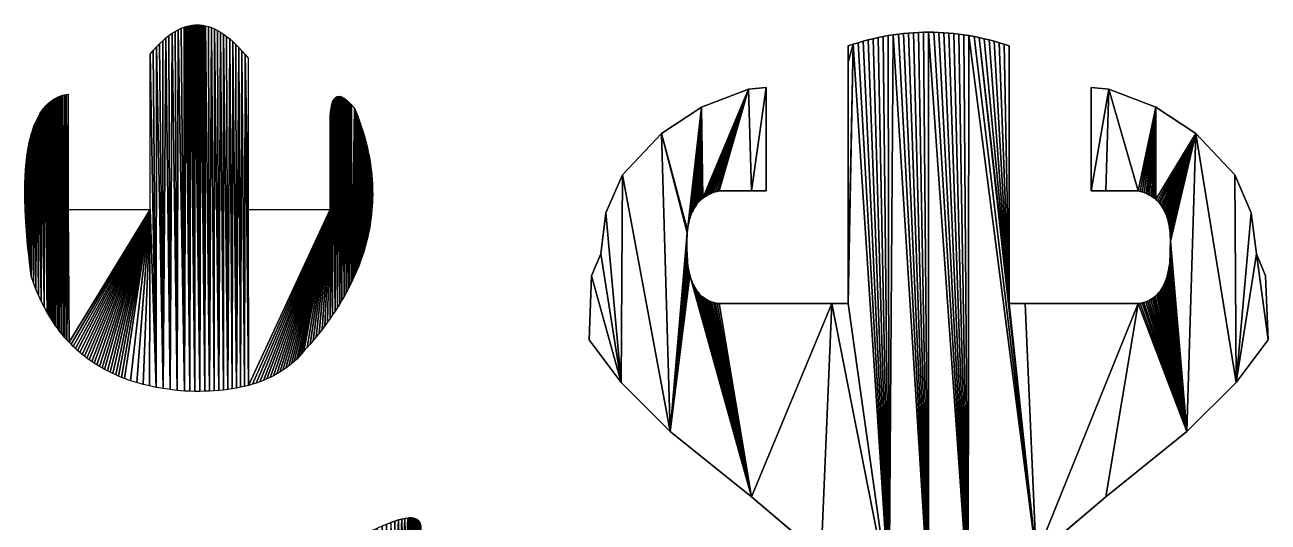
# Model space of a CAD drawing. Extents: x 10 to 917, y 10 to 841.
# Drawn here: x 109.8 to 205.9, y 226.8 to 265.2 of the extents above; entities that cross this region are included whole.
import ezdxf

# ---------------------------------------------------------------- set-up
doc = ezdxf.new("R2010")
doc.units = 0
doc.header["$MEASUREMENT"] = 0
doc.layers.get('0').update_dxf_attribs({"linetype": 'CONTINUOUS'})

msp = doc.modelspace()

# ---------------------------------------------------------------- linework, layer by layer
for p, q in [((120.672, 264.224), (120.913, 264.414)), ((120.913, 264.414), (121.152, 264.584)), ((121.152, 264.584), (121.39, 264.734)), ((121.39, 264.734), (121.628, 264.865)), ((121.628, 264.865), (121.864, 264.976)), ((121.864, 264.976), (122.1, 265.067)), ((122.1, 265.067), (122.217, 265.105)), ((122.217, 265.105), (122.335, 265.138)), ((122.335, 265.138), (122.452, 265.167)), ((122.452, 265.167), (122.569, 265.191)), ((122.569, 265.191), (122.686, 265.21)), ((122.686, 265.21), (122.803, 265.224)), ((122.803, 265.224), (122.92, 265.233)), ((122.92, 265.233), (123.037, 265.238)), ((123.037, 265.238), (123.153, 265.238)), ((123.153, 265.238), (123.27, 265.233)), ((123.27, 265.233), (123.387, 265.223)), ((123.387, 265.223), (123.503, 265.209)), ((123.503, 265.209), (123.62, 265.19)), ((123.62, 265.19), (123.736, 265.166)), ((123.736, 265.166), (123.969, 265.105)), ((123.969, 265.105), (124.202, 265.025)), ((124.202, 265.025), (124.435, 264.926)), ((124.435, 264.926), (124.669, 264.809)), ((124.669, 264.809), (124.903, 264.674)), ((124.903, 264.674), (125.137, 264.521)), ((125.137, 264.521), (125.372, 264.35)), ((176.533, 264.406), (176.143, 264.335)), ((176.923, 264.468), (176.533, 264.406)), ((177.314, 264.522), (176.923, 264.468)), ((177.704, 264.568), (177.314, 264.522)), ((178.094, 264.605), (177.704, 264.568)), ((178.485, 264.634), (178.094, 264.605)), ((178.875, 264.655), (178.485, 264.634)), ((179.265, 264.668), (178.875, 264.655)), ((179.654, 264.672), (179.265, 264.668)), ((180.044, 264.668), (179.654, 264.672)), ((180.433, 264.655), (180.044, 264.668)), ((180.823, 264.634), (180.433, 264.655)), ((181.214, 264.605), (180.823, 264.634)), ((181.604, 264.568), (181.214, 264.605)), ((181.994, 264.522), (181.604, 264.568)), ((182.385, 264.468), (181.994, 264.522)), ((182.775, 264.406), (182.385, 264.468)), ((183.165, 264.335), (182.775, 264.406)), ((119.696, 263.26), (119.943, 263.531)), ((119.943, 263.531), (120.187, 263.782)), ((120.187, 263.782), (120.43, 264.013)), ((120.43, 264.013), (120.672, 264.224)), ((125.372, 264.35), (125.608, 264.161)), ((125.608, 264.161), (125.844, 263.954)), ((125.844, 263.954), (126.082, 263.73)), ((126.082, 263.73), (126.32, 263.488)), ((126.32, 263.488), (126.559, 263.229)), ((173.811, 263.737), (173.425, 263.608)), ((173.425, 263.608), (173.425, 262.363)), ((174.199, 263.858), (173.811, 263.737)), ((174.587, 263.97), (174.199, 263.858)), ((174.975, 264.074), (174.587, 263.97)), ((175.364, 264.169), (174.975, 264.074)), ((175.754, 264.256), (175.364, 264.169)), ((176.143, 264.335), (175.754, 264.256)), ((183.554, 264.256), (183.165, 264.335)), ((183.944, 264.169), (183.554, 264.256)), ((184.333, 264.074), (183.944, 264.169)), ((184.721, 263.97), (184.333, 264.074)), ((185.109, 263.858), (184.721, 263.97)), ((185.497, 263.737), (185.109, 263.858)), ((185.883, 263.608), (185.497, 263.737)), ((185.883, 262.363), (185.883, 263.608)), ((119.449, 262.968), (119.696, 263.26)), ((119.449, 250.95), (119.449, 262.968)), ((126.559, 263.229), (126.8, 262.952)), ((126.8, 262.952), (127.041, 262.658)), ((127.041, 262.658), (127.041, 250.95)), ((173.425, 262.363), (173.425, 244.923)), ((185.883, 244.923), (185.883, 262.363)), ((112.053, 259.512), (112.173, 259.58)), ((112.173, 259.58), (112.297, 259.642)), ((112.297, 259.642), (112.425, 259.698)), ((112.425, 259.698), (112.555, 259.748)), ((112.555, 259.748), (112.688, 259.792)), ((112.688, 259.792), (112.825, 259.829)), ((112.825, 259.829), (112.964, 259.861)), ((112.964, 259.861), (113.107, 259.886)), ((113.107, 259.886), (113.107, 250.95)), ((133.695, 259.522), (133.745, 259.581)), ((133.745, 259.581), (133.798, 259.629)), ((133.798, 259.629), (133.855, 259.666)), ((133.855, 259.666), (133.915, 259.692)), ((133.915, 259.692), (133.979, 259.708)), ((133.979, 259.708), (134.047, 259.712)), ((134.047, 259.712), (134.119, 259.706)), ((134.119, 259.706), (134.194, 259.689)), ((134.194, 259.689), (134.272, 259.661)), ((134.272, 259.661), (134.355, 259.622)), ((134.355, 259.622), (134.441, 259.573)), ((134.441, 259.573), (134.53, 259.512)), ((165.73, 260.267), (162.087, 258.875)), ((167.083, 260.39), (165.73, 260.267)), ((167.083, 252.397), (167.083, 260.39)), ((193.579, 260.267), (192.225, 260.39)), ((192.225, 260.39), (192.225, 252.397)), ((197.221, 258.875), (193.579, 260.267)), ((111.015, 258.488), (111.105, 258.618)), ((111.105, 258.618), (111.198, 258.742)), ((111.198, 258.742), (111.294, 258.86)), ((111.294, 258.86), (111.393, 258.971)), ((111.393, 258.971), (111.495, 259.077)), ((111.495, 259.077), (111.6, 259.176)), ((111.6, 259.176), (111.709, 259.269)), ((111.709, 259.269), (111.82, 259.356)), ((111.82, 259.356), (111.935, 259.437)), ((111.935, 259.437), (112.053, 259.512)), ((133.413, 258.507), (133.43, 258.663)), ((133.43, 258.663), (133.45, 258.808)), ((133.45, 258.808), (133.474, 258.943)), ((133.474, 258.943), (133.502, 259.067)), ((133.502, 259.067), (133.533, 259.179)), ((133.533, 259.179), (133.568, 259.281)), ((133.568, 259.281), (133.607, 259.373)), ((133.607, 259.373), (133.649, 259.453)), ((133.649, 259.453), (133.695, 259.522)), ((134.53, 259.512), (134.624, 259.441)), ((134.624, 259.441), (134.721, 259.359)), ((134.721, 259.359), (134.821, 259.266)), ((134.821, 259.266), (134.926, 259.162)), ((134.926, 259.162), (135.034, 259.048)), ((135.034, 259.048), (135.26, 258.786)), ((135.26, 258.786), (135.387, 258.478)), ((162.087, 258.875), (158.997, 256.83)), ((200.311, 256.83), (197.221, 258.875)), ((110.542, 257.576), (110.613, 257.743)), ((110.613, 257.743), (110.687, 257.905)), ((110.687, 257.905), (110.765, 258.06)), ((110.765, 258.06), (110.845, 258.208)), ((110.845, 258.208), (110.928, 258.351)), ((110.928, 258.351), (111.015, 258.488)), ((133.382, 257.774), (133.39, 258.162)), ((133.382, 250.95), (133.382, 257.774)), ((133.39, 258.162), (133.413, 258.507)), ((135.387, 258.478), (135.507, 258.17)), ((135.507, 258.17), (135.622, 257.862)), ((135.622, 257.862), (135.73, 257.555)), ((110.234, 256.646), (110.29, 256.845)), ((110.29, 256.845), (110.348, 257.037)), ((110.348, 257.037), (110.41, 257.223)), ((110.41, 257.223), (110.475, 257.402)), ((110.475, 257.402), (110.542, 257.576)), ((135.73, 257.555), (135.833, 257.249)), ((135.833, 257.249), (135.929, 256.943)), ((135.929, 256.943), (136.02, 256.637)), ((158.997, 256.83), (155.983, 253.643)), ((203.325, 253.643), (200.311, 256.83)), ((110.004, 255.562), (110.087, 256.014)), ((110.087, 256.014), (110.182, 256.442)), ((110.182, 256.442), (110.234, 256.646)), ((136.02, 256.637), (136.105, 256.332)), ((136.105, 256.332), (136.183, 256.027)), ((136.183, 256.027), (136.256, 255.723)), ((136.256, 255.723), (136.323, 255.419)), ((109.876, 254.583), (109.934, 255.085)), ((109.934, 255.085), (110.004, 255.562)), ((136.323, 255.419), (136.384, 255.116)), ((136.384, 255.116), (136.439, 254.813)), ((136.439, 254.813), (136.488, 254.511)), ((109.798, 253.505), (109.831, 254.056)), ((109.831, 254.056), (109.876, 254.583)), ((136.488, 254.511), (136.531, 254.209)), ((136.531, 254.209), (136.568, 253.908)), ((136.568, 253.908), (136.599, 253.607)), ((109.77, 252.328), (109.778, 252.929)), ((109.778, 252.929), (109.798, 253.505)), ((136.599, 253.607), (136.624, 253.306)), ((136.624, 253.306), (136.643, 253.006)), ((136.643, 253.006), (136.656, 252.707)), ((155.983, 253.643), (154.704, 250.699)), ((204.605, 250.699), (203.325, 253.643)), ((109.775, 251.702), (109.77, 252.328)), ((136.656, 252.707), (136.664, 252.408)), ((136.665, 252.109), (136.66, 251.811)), ((136.664, 252.408), (136.665, 252.109)), ((162.189, 251.829), (162.308, 251.917)), ((162.308, 251.917), (162.433, 252)), ((162.433, 252), (162.563, 252.076)), ((162.563, 252.076), (162.698, 252.145)), ((162.698, 252.145), (162.839, 252.208)), ((162.839, 252.208), (162.986, 252.265)), ((162.986, 252.265), (163.138, 252.315)), ((163.138, 252.315), (163.295, 252.36)), ((163.295, 252.36), (163.458, 252.397)), ((163.458, 252.397), (165.949, 252.397)), ((165.949, 252.397), (167.083, 252.397)), ((192.225, 252.397), (193.359, 252.397)), ((193.359, 252.397), (195.85, 252.397)), ((195.85, 252.397), (196.013, 252.36)), ((196.013, 252.36), (196.17, 252.315)), ((196.17, 252.315), (196.322, 252.265)), ((196.322, 252.265), (196.469, 252.208)), ((196.469, 252.208), (196.61, 252.145)), ((196.61, 252.145), (196.745, 252.076)), ((196.745, 252.076), (196.875, 252)), ((196.875, 252), (197, 251.917)), ((197, 251.917), (197.119, 251.829)), ((109.792, 251.052), (109.775, 251.702)), ((109.822, 250.377), (109.792, 251.052)), ((113.107, 250.95), (119.449, 250.95)), ((127.041, 250.95), (133.382, 250.95)), ((136.611, 250.92), (136.582, 250.624)), ((136.633, 251.217), (136.611, 250.92)), ((136.65, 251.514), (136.633, 251.217)), ((136.66, 251.811), (136.65, 251.514)), ((161.435, 250.891), (161.51, 251.031)), ((161.51, 251.031), (161.59, 251.164)), ((161.59, 251.164), (161.676, 251.291)), ((161.676, 251.291), (161.768, 251.411)), ((161.768, 251.411), (161.865, 251.525)), ((161.865, 251.525), (161.968, 251.633)), ((161.968, 251.633), (162.076, 251.734)), ((162.076, 251.734), (162.189, 251.829)), ((197.119, 251.829), (197.232, 251.734)), ((197.232, 251.734), (197.34, 251.633)), ((197.34, 251.633), (197.443, 251.525)), ((197.443, 251.525), (197.54, 251.411)), ((197.54, 251.411), (197.632, 251.291)), ((197.632, 251.291), (197.718, 251.164)), ((197.718, 251.164), (197.798, 251.031)), ((197.798, 251.031), (197.873, 250.891)), ((109.864, 249.677), (109.822, 250.377)), ((136.508, 250.033), (136.461, 249.738)), ((136.548, 250.328), (136.508, 250.033)), ((136.582, 250.624), (136.548, 250.328)), ((154.704, 250.699), (154.297, 247.525)), ((161.099, 249.921), (161.141, 250.099)), ((161.141, 250.099), (161.189, 250.27)), ((161.189, 250.27), (161.242, 250.435)), ((161.242, 250.435), (161.301, 250.593)), ((161.301, 250.593), (161.365, 250.745)), ((161.365, 250.745), (161.435, 250.891)), ((197.873, 250.891), (197.943, 250.745)), ((197.943, 250.745), (198.007, 250.593)), ((198.007, 250.593), (198.066, 250.435)), ((198.066, 250.435), (198.119, 250.27)), ((198.119, 250.27), (198.167, 250.099)), ((198.167, 250.099), (198.209, 249.921)), ((205.011, 247.525), (204.605, 250.699)), ((109.919, 248.952), (109.864, 249.677)), ((136.351, 249.15), (136.287, 248.857)), ((136.409, 249.444), (136.351, 249.15)), ((136.461, 249.738), (136.409, 249.444)), ((160.97, 248.938), (160.985, 249.147)), ((160.985, 249.147), (161.005, 249.35)), ((161.005, 249.35), (161.031, 249.547)), ((161.031, 249.547), (161.062, 249.737)), ((161.062, 249.737), (161.099, 249.921)), ((198.209, 249.921), (198.246, 249.737)), ((198.246, 249.737), (198.277, 249.547)), ((198.277, 249.547), (198.303, 249.35)), ((198.303, 249.35), (198.323, 249.147)), ((198.323, 249.147), (198.338, 248.938)), ((109.986, 248.203), (109.919, 248.952)), ((110.066, 247.429), (109.986, 248.203)), ((136.141, 248.272), (136.058, 247.98)), ((136.217, 248.564), (136.141, 248.272)), ((136.287, 248.857), (136.217, 248.564)), ((160.957, 248.5), (160.961, 248.722)), ((160.959, 248.272), (160.957, 248.5)), ((160.966, 248.037), (160.959, 248.272)), ((160.961, 248.722), (160.97, 248.938)), ((160.966, 247.788), (160.966, 248.037)), ((198.338, 248.938), (198.347, 248.722)), ((198.349, 248.272), (198.342, 248.037)), ((198.342, 248.037), (198.342, 247.788)), ((198.347, 248.722), (198.351, 248.5)), ((198.351, 248.5), (198.349, 248.272)), ((110.158, 246.63), (110.066, 247.429)), ((135.777, 247.107), (135.671, 246.817)), ((135.877, 247.397), (135.777, 247.107)), ((135.97, 247.688), (135.877, 247.397)), ((136.058, 247.98), (135.97, 247.688)), ((154.297, 247.525), (153.596, 245.839)), ((160.971, 247.547), (160.966, 247.788)), ((160.981, 247.313), (160.971, 247.547)), ((160.996, 247.086), (160.981, 247.313)), ((161.016, 246.867), (160.996, 247.086)), ((198.312, 247.086), (198.292, 246.867)), ((198.327, 247.313), (198.312, 247.086)), ((198.337, 247.547), (198.327, 247.313)), ((198.342, 247.788), (198.337, 247.547)), ((205.713, 245.839), (205.011, 247.525)), ((110.262, 245.806), (110.158, 246.63)), ((135.441, 246.238), (135.318, 245.95)), ((135.559, 246.527), (135.441, 246.238)), ((135.671, 246.817), (135.559, 246.527)), ((161.041, 246.655), (161.016, 246.867)), ((161.071, 246.449), (161.041, 246.655)), ((161.107, 246.252), (161.071, 246.449)), ((161.147, 246.061), (161.107, 246.252)), ((198.201, 246.252), (198.161, 246.061)), ((198.237, 246.449), (198.201, 246.252)), ((198.267, 246.655), (198.237, 246.449)), ((198.292, 246.867), (198.267, 246.655)), ((110.436, 245.299), (110.262, 245.806)), ((110.623, 244.807), (110.436, 245.299)), ((135.052, 245.374), (134.911, 245.087)), ((135.188, 245.662), (135.052, 245.374)), ((135.318, 245.95), (135.188, 245.662)), ((153.596, 245.839), (153.403, 240.892)), ((161.192, 245.878), (161.147, 246.061)), ((161.242, 245.702), (161.192, 245.878)), ((161.298, 245.533), (161.242, 245.702)), ((161.358, 245.371), (161.298, 245.533)), ((161.423, 245.217), (161.358, 245.371)), ((161.494, 245.07), (161.423, 245.217)), ((197.885, 245.217), (197.814, 245.07)), ((197.95, 245.371), (197.885, 245.217)), ((198.01, 245.533), (197.95, 245.371)), ((198.066, 245.702), (198.01, 245.533)), ((198.116, 245.878), (198.066, 245.702)), ((198.161, 246.061), (198.116, 245.878)), ((205.906, 240.892), (205.713, 245.839)), ((110.822, 244.33), (110.623, 244.807)), ((111.034, 243.868), (110.822, 244.33)), ((134.45, 244.228), (134.285, 243.943)), ((134.61, 244.514), (134.45, 244.228)), ((134.763, 244.8), (134.61, 244.514)), ((134.911, 245.087), (134.763, 244.8)), ((161.569, 244.93), (161.494, 245.07)), ((161.649, 244.797), (161.569, 244.93)), ((161.735, 244.672), (161.649, 244.797)), ((161.825, 244.554), (161.735, 244.672)), ((161.921, 244.443), (161.825, 244.554)), ((162.021, 244.339), (161.921, 244.443)), ((162.127, 244.243), (162.021, 244.339)), ((162.237, 244.154), (162.127, 244.243)), ((173.425, 244.923), (173.425, 243.677)), ((185.883, 243.677), (185.883, 244.923)), ((197.181, 244.243), (197.071, 244.154)), ((197.287, 244.339), (197.181, 244.243)), ((197.387, 244.443), (197.287, 244.339)), ((197.483, 244.554), (197.387, 244.443)), ((197.573, 244.672), (197.483, 244.554)), ((197.659, 244.797), (197.573, 244.672)), ((197.739, 244.93), (197.659, 244.797)), ((197.814, 245.07), (197.739, 244.93)), ((111.258, 243.42), (111.034, 243.868)), ((111.496, 242.987), (111.258, 243.42)), ((133.936, 243.374), (133.753, 243.09)), ((134.113, 243.658), (133.936, 243.374)), ((134.285, 243.943), (134.113, 243.658)), ((162.353, 244.072), (162.237, 244.154)), ((162.473, 243.997), (162.353, 244.072)), ((162.599, 243.93), (162.473, 243.997)), ((162.73, 243.87), (162.599, 243.93)), ((162.865, 243.817), (162.73, 243.87)), ((163.006, 243.771), (162.865, 243.817)), ((163.151, 243.733), (163.006, 243.771)), ((163.302, 243.701), (163.151, 243.733)), ((163.458, 243.677), (163.302, 243.701)), ((172.179, 243.677), (163.458, 243.677)), ((173.425, 243.677), (172.179, 243.677)), ((187.129, 243.677), (185.883, 243.677)), ((195.85, 243.677), (187.129, 243.677)), ((196.006, 243.701), (195.85, 243.677)), ((196.157, 243.733), (196.006, 243.701)), ((196.302, 243.771), (196.157, 243.733)), ((196.443, 243.817), (196.302, 243.771)), ((196.578, 243.87), (196.443, 243.817)), ((196.709, 243.93), (196.578, 243.87)), ((196.835, 243.997), (196.709, 243.93)), ((196.955, 244.072), (196.835, 243.997)), ((197.071, 244.154), (196.955, 244.072)), ((111.619, 242.776), (111.496, 242.987)), ((111.746, 242.569), (111.619, 242.776)), ((111.875, 242.365), (111.746, 242.569)), ((112.008, 242.165), (111.875, 242.365)), ((133.368, 242.524), (133.167, 242.241)), ((133.564, 242.806), (133.368, 242.524)), ((133.753, 243.09), (133.564, 242.806)), ((112.144, 241.969), (112.008, 242.165)), ((112.284, 241.777), (112.144, 241.969)), ((112.426, 241.588), (112.284, 241.777)), ((112.572, 241.403), (112.426, 241.588)), ((112.721, 241.222), (112.572, 241.403)), ((132.528, 241.397), (132.303, 241.116)), ((132.747, 241.678), (132.528, 241.397)), ((132.96, 241.959), (132.747, 241.678)), ((133.167, 242.241), (132.96, 241.959)), ((112.873, 241.044), (112.721, 241.222)), ((113.028, 240.87), (112.873, 241.044)), ((113.186, 240.7), (113.028, 240.87)), ((113.347, 240.533), (113.186, 240.7)), ((113.512, 240.37), (113.347, 240.533)), ((113.68, 240.211), (113.512, 240.37)), ((131.835, 240.556), (131.593, 240.277)), ((132.072, 240.836), (131.835, 240.556)), ((132.303, 241.116), (132.072, 240.836)), ((153.403, 240.892), (155.88, 237.58)), ((203.428, 237.58), (205.906, 240.892)), ((113.851, 240.056), (113.68, 240.211)), ((114.025, 239.904), (113.851, 240.056)), ((114.202, 239.756), (114.025, 239.904)), ((114.383, 239.611), (114.202, 239.756)), ((114.567, 239.47), (114.383, 239.611)), ((114.754, 239.333), (114.567, 239.47)), ((130.793, 239.396), (130.595, 239.21)), ((130.984, 239.59), (130.793, 239.396)), ((131.167, 239.791), (130.984, 239.59)), ((131.344, 239.999), (131.167, 239.791)), ((131.593, 240.277), (131.344, 239.999)), ((114.944, 239.2), (114.754, 239.333)), ((115.137, 239.07), (114.944, 239.2)), ((115.333, 238.945), (115.137, 239.07)), ((115.533, 238.822), (115.333, 238.945)), ((115.735, 238.704), (115.533, 238.822)), ((115.941, 238.589), (115.735, 238.704)), ((116.15, 238.478), (115.941, 238.589)), ((116.363, 238.37), (116.15, 238.478)), ((129.73, 238.536), (129.496, 238.385)), ((129.957, 238.693), (129.73, 238.536)), ((130.177, 238.858), (129.957, 238.693)), ((130.389, 239.03), (130.177, 238.858)), ((130.595, 239.21), (130.389, 239.03)), ((116.578, 238.267), (116.363, 238.37)), ((116.797, 238.166), (116.578, 238.267)), ((117.019, 238.07), (116.797, 238.166)), ((117.243, 237.977), (117.019, 238.07)), ((117.472, 237.888), (117.243, 237.977)), ((117.937, 237.722), (117.472, 237.888)), ((118.416, 237.569), (117.937, 237.722)), ((118.907, 237.432), (118.416, 237.569)), ((127.655, 237.535), (127.363, 237.442)), ((127.939, 237.635), (127.655, 237.535)), ((128.217, 237.742), (127.939, 237.635)), ((128.487, 237.856), (128.217, 237.742)), ((128.75, 237.978), (128.487, 237.856)), ((129.006, 238.106), (128.75, 237.978)), ((129.254, 238.242), (129.006, 238.106)), ((129.496, 238.385), (129.254, 238.242)), ((155.88, 237.58), (159.676, 233.786)), ((199.632, 233.786), (203.428, 237.58)), ((119.411, 237.31), (118.907, 237.432)), ((119.927, 237.202), (119.411, 237.31)), ((120.457, 237.109), (119.927, 237.202)), ((120.998, 237.031), (120.457, 237.109)), ((121.553, 236.967), (120.998, 237.031)), ((122.12, 236.919), (121.553, 236.967)), ((122.52, 236.903), (122.12, 236.919)), ((122.913, 236.894), (122.52, 236.903)), ((123.299, 236.893), (122.913, 236.894)), ((123.677, 236.899), (123.299, 236.893)), ((124.048, 236.913), (123.677, 236.899)), ((124.412, 236.933), (124.048, 236.913)), ((124.769, 236.961), (124.412, 236.933)), ((125.118, 236.996), (124.769, 236.961)), ((125.46, 237.038), (125.118, 236.996)), ((125.796, 237.087), (125.46, 237.038)), ((126.123, 237.144), (125.796, 237.087)), ((126.444, 237.208), (126.123, 237.144)), ((126.758, 237.279), (126.444, 237.208)), ((127.064, 237.357), (126.758, 237.279)), ((127.363, 237.442), (127.064, 237.357)), ((159.676, 233.786), (165.949, 228.729)), ((193.359, 228.729), (199.632, 233.786)), ((165.949, 228.729), (171.347, 224.173)), ((187.962, 224.173), (193.359, 228.729)), ((138.655, 226.952), (138.371, 226.864)), ((138.918, 227.02), (138.655, 226.952)), ((139.16, 227.068), (138.918, 227.02)), ((139.38, 227.097), (139.16, 227.068)), ((139.481, 227.104), (139.38, 227.097)), ((139.578, 227.106), (139.481, 227.104)), ((139.669, 227.103), (139.578, 227.106)), ((139.754, 227.095), (139.669, 227.103)), ((139.835, 227.083), (139.754, 227.095)), ((139.909, 227.065), (139.835, 227.083)), ((139.979, 227.043), (139.909, 227.065)), ((140.043, 227.016), (139.979, 227.043)), ((140.101, 226.983), (140.043, 227.016)), ((140.154, 226.946), (140.101, 226.983)), ((140.202, 226.904), (140.154, 226.946)), ((140.244, 226.857), (140.202, 226.904)), ((138.371, 226.864), (138.065, 226.757)), ((140.281, 226.806), (140.244, 226.857)), ((140.313, 226.749), (140.281, 226.806))]:
    msp.add_line(p, q)

# ---------------------------------------------------------------- meshes
mesh = msp.add_polyface()
corners = [(113.186, 240.7), (119.449, 250.95), (113.347, 240.533), (113.512, 240.37), (113.68, 240.211), (113.851, 240.056), (114.025, 239.904), (114.202, 239.756), (114.383, 239.611), (114.567, 239.47), (114.754, 239.333), (114.944, 239.2), (115.137, 239.07), (115.333, 238.945), (115.533, 238.822), (115.735, 238.704), (115.941, 238.589), (116.15, 238.478), (116.363, 238.37), (116.578, 238.267), (116.797, 238.166), (117.019, 238.07), (117.243, 237.977), (117.472, 237.888), (117.937, 237.722), (118.416, 237.569), (118.907, 237.432), (119.411, 237.31), (119.927, 237.202), (119.943, 263.531), (120.457, 237.109), (120.672, 264.224), (120.998, 237.031), (121.152, 264.584), (121.553, 236.967), (121.628, 264.865), (122.12, 236.919), (122.217, 265.105), (122.52, 236.903), (124.048, 236.913), (124.202, 265.025), (124.412, 236.933)]
mesh.append_faces([[corners[k] for k in face] for face in [(0, 1, 2), (2, 1, 3), (3, 1, 4), (4, 1, 5), (5, 1, 6), (6, 1, 7), (7, 1, 8), (8, 1, 9), (9, 1, 10), (10, 1, 11), (11, 1, 12), (12, 1, 13), (13, 1, 14), (14, 1, 15), (15, 1, 16), (16, 1, 17), (17, 1, 18), (18, 1, 19), (19, 1, 20), (20, 1, 21), (21, 1, 22), (22, 1, 23), (23, 1, 24), (24, 1, 25), (25, 1, 26), (26, 1, 27), (27, 1, 28), (28, 29, 30), (30, 31, 32), (32, 33, 34), (34, 35, 36), (36, 37, 38), (39, 40, 41)]], dxfattribs={"vtx0": -1, "vtx1": -1})
mesh = msp.add_polyface()
corners = [(119.927, 237.202), (119.449, 250.95), (119.449, 262.968), (119.696, 263.26), (119.943, 263.531), (120.457, 237.109), (120.187, 263.782), (120.43, 264.013), (120.672, 264.224), (120.998, 237.031), (120.913, 264.414), (121.152, 264.584), (121.553, 236.967), (121.39, 264.734), (121.628, 264.865), (122.12, 236.919), (121.864, 264.976), (122.1, 265.067), (122.217, 265.105), (122.52, 236.903), (122.335, 265.138), (122.452, 265.167), (122.569, 265.191), (122.913, 236.894), (122.686, 265.21), (122.803, 265.224), (122.92, 265.233), (123.299, 236.893), (123.037, 265.238), (123.153, 265.238), (123.27, 265.233), (123.387, 265.223), (123.677, 236.899), (123.503, 265.209), (123.62, 265.19), (123.736, 265.166), (124.048, 236.913), (123.969, 265.105), (124.202, 265.025), (124.412, 236.933), (124.435, 264.926)]
mesh.append_faces([[corners[k] for k in face] for face in [(19, 22, 23), (23, 26, 27), (27, 31, 32), (32, 35, 36)]], dxfattribs={"vtx0": -1, "vtx1": -1})
mesh.append_faces([[corners[k] for k in face] for face in [(0, 1, 2), (0, 2, 3), (0, 3, 4), (5, 4, 6), (5, 6, 7), (5, 7, 8), (9, 8, 10), (9, 10, 11), (12, 11, 13), (12, 13, 14), (15, 14, 16), (15, 16, 17), (15, 17, 18), (19, 18, 20), (19, 20, 21), (19, 21, 22), (23, 22, 24), (23, 24, 25), (23, 25, 26), (27, 26, 28), (27, 28, 29), (27, 29, 30), (27, 30, 31), (32, 31, 33), (32, 33, 34), (32, 34, 35), (36, 35, 37), (36, 37, 38), (39, 38, 40)]], dxfattribs={"vtx0": -1, "vtx2": -1})
mesh = msp.add_polyface()
corners = [(124.412, 236.933), (124.435, 264.926), (124.769, 236.961), (124.903, 264.674), (125.118, 236.996), (125.137, 264.521), (125.46, 237.038), (125.608, 264.161), (125.796, 237.087), (125.844, 263.954), (126.123, 237.144), (126.32, 263.488), (126.444, 237.208), (126.559, 263.229), (126.758, 237.279), (126.8, 262.952), (127.064, 237.357), (127.041, 250.95), (133.382, 250.95), (127.363, 237.442), (127.655, 237.535), (127.939, 237.635), (128.217, 237.742), (128.487, 237.856), (128.75, 237.978), (129.006, 238.106), (129.254, 238.242), (129.496, 238.385), (129.73, 238.536), (129.957, 238.693), (130.177, 238.858), (130.389, 239.03), (130.595, 239.21), (130.793, 239.396), (130.984, 239.59), (131.167, 239.791), (131.344, 239.999), (131.593, 240.277), (131.835, 240.556), (132.072, 240.836), (132.303, 241.116), (132.528, 241.397)]
mesh.append_faces([[corners[k] for k in face] for face in [(0, 1, 2), (2, 3, 4), (4, 5, 6), (6, 7, 8), (8, 9, 10), (10, 11, 12), (12, 13, 14), (14, 15, 16), (16, 18, 19), (19, 18, 20), (20, 18, 21), (21, 18, 22), (22, 18, 23), (23, 18, 24), (24, 18, 25), (25, 18, 26), (26, 18, 27), (27, 18, 28), (28, 18, 29), (29, 18, 30), (30, 18, 31), (31, 18, 32), (32, 18, 33), (33, 18, 34), (34, 18, 35), (35, 18, 36), (36, 18, 37), (37, 18, 38), (38, 18, 39), (39, 18, 40), (40, 18, 41)]], dxfattribs={"vtx0": -1, "vtx1": -1})
mesh.append_faces([[corners[k] for k in face] for face in [(16, 15, 17)]], dxfattribs={"vtx0": -1, "vtx1": -1, "vtx2": -1})
mesh.append_faces([[corners[k] for k in face] for face in [(16, 17, 18)]], dxfattribs={"vtx0": -1, "vtx2": -1})
mesh = msp.add_polyface()
corners = [(133.39, 258.162), (133.382, 250.95), (133.382, 257.774), (124.769, 236.961), (124.435, 264.926), (124.669, 264.809), (124.903, 264.674), (125.118, 236.996), (125.137, 264.521), (125.46, 237.038), (125.372, 264.35), (125.608, 264.161), (125.796, 237.087), (125.844, 263.954), (126.123, 237.144), (126.082, 263.73), (126.32, 263.488), (126.444, 237.208), (126.559, 263.229), (126.758, 237.279), (126.8, 262.952), (127.041, 250.95), (127.041, 262.658), (133.564, 242.806), (133.413, 258.507), (133.43, 258.663), (133.45, 258.808), (133.474, 258.943), (133.502, 259.067), (133.533, 259.179), (133.568, 259.281), (133.753, 243.09), (133.607, 259.373), (133.649, 259.453), (133.695, 259.522), (133.745, 259.581), (133.798, 259.629), (133.936, 243.374), (133.855, 259.666), (133.915, 259.692), (133.979, 259.708), (134.113, 243.658), (134.047, 259.712), (134.119, 259.706), (134.285, 243.943), (134.194, 259.689), (134.272, 259.661), (134.355, 259.622), (134.45, 244.228), (134.441, 259.573)]
mesh.append_faces([[corners[k] for k in face] for face in [(0, 1, 2), (21, 20, 22)]], dxfattribs={"vtx0": -1})
mesh.append_faces([[corners[k] for k in face] for face in [(3, 4, 5), (3, 5, 6), (7, 6, 8), (9, 8, 10), (9, 10, 11), (12, 11, 13), (14, 13, 15), (14, 15, 16), (17, 16, 18), (19, 18, 20), (23, 0, 24), (23, 24, 25), (23, 25, 26), (23, 26, 27), (23, 27, 28), (23, 28, 29), (23, 29, 30), (31, 30, 32), (31, 32, 33), (31, 33, 34), (31, 34, 35), (31, 35, 36), (37, 36, 38), (37, 38, 39), (37, 39, 40), (41, 40, 42), (41, 42, 43), (44, 43, 45), (44, 45, 46), (44, 46, 47), (48, 47, 49)]], dxfattribs={"vtx0": -1, "vtx2": -1})
mesh = msp.add_polyface()
corners = [(153.596, 245.839), (155.88, 237.58), (153.403, 240.892), (154.297, 247.525), (154.704, 250.699), (155.983, 253.643), (159.676, 233.786), (158.997, 256.83), (160.985, 249.147), (161.005, 249.35), (162.087, 258.875), (160.97, 248.938), (160.961, 248.722), (160.957, 248.5), (161.031, 249.547), (161.062, 249.737), (161.099, 249.921), (161.141, 250.099), (161.189, 250.27), (161.242, 250.435), (161.301, 250.593), (161.365, 250.745), (161.435, 250.891), (161.51, 251.031), (161.59, 251.164), (161.676, 251.291), (161.768, 251.411), (161.865, 251.525), (161.968, 251.633), (162.076, 251.734), (162.189, 251.829), (165.73, 260.267), (162.308, 251.917), (162.433, 252), (162.563, 252.076), (162.698, 252.145), (162.839, 252.208), (162.986, 252.265), (163.138, 252.315), (163.295, 252.36), (163.458, 252.397), (165.949, 252.397), (167.083, 260.39), (167.083, 252.397), (173.811, 263.737), (173.425, 262.363), (173.425, 263.608), (173.425, 244.923), (173.425, 243.677), (193.579, 260.267), (192.225, 252.397), (192.225, 260.39), (193.359, 252.397), (195.85, 252.397), (197.221, 258.875), (196.013, 252.36), (196.17, 252.315), (196.322, 252.265), (196.469, 252.208), (196.61, 252.145), (196.745, 252.076), (196.875, 252), (197, 251.917), (197.119, 251.829), (197.232, 251.734), (200.311, 256.83), (197.34, 251.633), (197.443, 251.525), (197.54, 251.411), (197.632, 251.291), (197.718, 251.164), (197.798, 251.031), (197.873, 250.891), (197.943, 250.745), (198.007, 250.593), (198.066, 250.435), (198.119, 250.27), (198.167, 250.099), (198.209, 249.921), (198.246, 249.737), (198.277, 249.547), (198.303, 249.35), (198.323, 249.147), (198.338, 248.938), (198.347, 248.722), (198.351, 248.5), (199.632, 233.786), (203.428, 237.58), (203.325, 253.643), (204.605, 250.699), (205.011, 247.525), (205.906, 240.892), (205.713, 245.839), (161.192, 245.878), (165.949, 228.729), (161.147, 246.061), (161.107, 246.252), (161.071, 246.449), (161.041, 246.655), (161.016, 246.867), (160.996, 247.086), (160.981, 247.313), (160.971, 247.547), (160.966, 247.788), (160.959, 248.272), (160.966, 248.037), (161.242, 245.702), (161.298, 245.533), (161.358, 245.371), (161.423, 245.217), (161.494, 245.07), (161.569, 244.93), (161.649, 244.797), (161.735, 244.672), (161.825, 244.554), (161.921, 244.443), (162.021, 244.339), (162.127, 244.243), (162.237, 244.154), (162.353, 244.072), (162.473, 243.997), (162.599, 243.93), (162.73, 243.87), (162.865, 243.817), (163.006, 243.771), (163.151, 243.733), (163.302, 243.701), (163.458, 243.677), (172.179, 243.677), (171.347, 224.173), (176.592, 221.167), (174.199, 263.858), (174.587, 263.97), (174.975, 264.074), (175.364, 264.169), (175.754, 264.256), (176.143, 264.335), (176.533, 264.406), (176.923, 264.468), (179.654, 221.035), (177.314, 264.522), (177.704, 264.568), (178.094, 264.605), (178.485, 264.634), (178.875, 264.655), (179.265, 264.668), (179.654, 264.672), (182.717, 221.167), (180.044, 264.668), (180.433, 264.655), (180.823, 264.634), (181.214, 264.605), (181.604, 264.568), (181.994, 264.522), (182.385, 264.468), (182.775, 264.406), (187.962, 224.173), (183.165, 264.335), (183.554, 264.256), (185.883, 243.677), (183.944, 264.169), (184.333, 264.074), (184.721, 263.97), (185.109, 263.858), (185.497, 263.737), (185.883, 263.608), (185.883, 262.363), (185.883, 244.923), (187.129, 243.677), (195.85, 243.677), (193.359, 228.729), (196.006, 243.701), (196.157, 243.733), (196.302, 243.771), (196.443, 243.817), (196.578, 243.87), (196.709, 243.93), (196.835, 243.997), (196.955, 244.072), (197.071, 244.154), (197.181, 244.243), (197.287, 244.339), (197.387, 244.443), (197.483, 244.554), (197.573, 244.672), (197.659, 244.797), (197.739, 244.93), (197.814, 245.07), (197.885, 245.217), (197.95, 245.371), (198.01, 245.533), (198.066, 245.702), (198.116, 245.878), (198.161, 246.061), (198.201, 246.252), (198.237, 246.449), (198.267, 246.655), (198.292, 246.867), (198.312, 247.086), (198.327, 247.313), (198.337, 247.547), (198.342, 247.788), (198.342, 248.037), (198.349, 248.272)]
mesh.append_faces([[corners[k] for k in face] for face in [(0, 1, 2), (41, 42, 43), (44, 45, 46), (49, 50, 51), (91, 90, 92), (103, 104, 105), (159, 166, 167)]], dxfattribs={"vtx0": -1})
mesh.append_faces([[corners[k] for k in face] for face in [(1, 5, 6), (8, 7, 9), (9, 10, 14), (14, 10, 15), (15, 10, 16), (16, 10, 17), (17, 10, 18), (18, 10, 19), (19, 10, 20), (20, 10, 21), (21, 10, 22), (22, 10, 23), (23, 10, 24), (24, 10, 25), (25, 10, 26), (26, 10, 27), (27, 10, 28), (28, 10, 29), (29, 10, 30), (30, 31, 32), (32, 31, 33), (33, 31, 34), (34, 31, 35), (35, 31, 36), (36, 31, 37), (37, 31, 38), (38, 31, 39), (39, 31, 40), (40, 31, 41), (45, 44, 47), (47, 44, 48), (50, 49, 52), (52, 49, 53), (53, 54, 55), (55, 54, 56), (56, 54, 57), (57, 54, 58), (58, 54, 59), (59, 54, 60), (60, 54, 61), (61, 54, 62), (62, 54, 63), (63, 54, 64), (64, 65, 66), (66, 65, 67), (67, 65, 68), (68, 65, 69), (69, 65, 70), (70, 65, 71), (71, 65, 72), (72, 65, 73), (73, 65, 74), (74, 65, 75), (75, 65, 76), (76, 65, 77), (77, 65, 78), (78, 65, 79), (79, 65, 80), (80, 65, 81), (81, 65, 82), (82, 65, 83), (83, 65, 84), (84, 65, 85), (86, 65, 87), (87, 90, 91), (6, 93, 94), (93, 6, 95), (95, 6, 96), (96, 6, 97), (97, 6, 98), (98, 6, 99), (99, 6, 100), (100, 6, 101), (101, 6, 102), (102, 6, 103), (104, 6, 13), (94, 128, 129), (129, 128, 130), (130, 138, 139), (139, 146, 147), (147, 155, 156), (156, 169, 170), (170, 169, 86)]], dxfattribs={"vtx0": -1, "vtx1": -1})
mesh.append_faces([[corners[k] for k in face] for face in [(6, 7, 8), (85, 65, 86), (103, 6, 104), (130, 48, 44), (156, 158, 159)]], dxfattribs={"vtx0": -1, "vtx1": -1, "vtx2": -1})
mesh.append_faces([[corners[k] for k in face] for face in [(1, 0, 3), (1, 3, 4), (1, 4, 5), (6, 5, 7), (9, 7, 10), (6, 8, 11), (6, 11, 12), (6, 12, 13), (30, 10, 31), (41, 31, 42), (53, 49, 54), (64, 54, 65), (87, 65, 88), (87, 88, 89), (87, 89, 90), (94, 93, 106), (94, 106, 107), (94, 107, 108), (94, 108, 109), (94, 109, 110), (94, 110, 111), (94, 111, 112), (94, 112, 113), (94, 113, 114), (94, 114, 115), (94, 115, 116), (94, 116, 117), (94, 117, 118), (94, 118, 119), (94, 119, 120), (94, 120, 121), (94, 121, 122), (94, 122, 123), (94, 123, 124), (94, 124, 125), (94, 125, 126), (94, 126, 127), (94, 127, 128), (130, 128, 48), (130, 44, 131), (130, 131, 132), (130, 132, 133), (130, 133, 134), (130, 134, 135), (130, 135, 136), (130, 136, 137), (130, 137, 138), (139, 138, 140), (139, 140, 141), (139, 141, 142), (139, 142, 143), (139, 143, 144), (139, 144, 145), (139, 145, 146), (147, 146, 148), (147, 148, 149), (147, 149, 150), (147, 150, 151), (147, 151, 152), (147, 152, 153), (147, 153, 154), (147, 154, 155), (156, 155, 157), (156, 157, 158), (159, 158, 160), (159, 160, 161), (159, 161, 162), (159, 162, 163), (159, 163, 164), (159, 164, 165), (159, 165, 166), (156, 159, 168), (156, 168, 169), (86, 169, 171), (86, 171, 172), (86, 172, 173), (86, 173, 174), (86, 174, 175), (86, 175, 176), (86, 176, 177), (86, 177, 178), (86, 178, 179), (86, 179, 180), (86, 180, 181), (86, 181, 182), (86, 182, 183), (86, 183, 184), (86, 184, 185), (86, 185, 186), (86, 186, 187), (86, 187, 188), (86, 188, 189), (86, 189, 190), (86, 190, 191), (86, 191, 192), (86, 192, 193), (86, 193, 194), (86, 194, 195), (86, 195, 196), (86, 196, 197), (86, 197, 198), (86, 198, 199), (86, 199, 200), (86, 200, 201), (86, 201, 202), (86, 202, 203), (86, 203, 85)]], dxfattribs={"vtx0": -1, "vtx2": -1})
mesh = msp.add_polyface()
corners = [(109.778, 252.929), (109.775, 251.702), (109.77, 252.328), (109.792, 251.052), (109.798, 253.505), (109.822, 250.377), (109.831, 254.056), (109.864, 249.677), (109.876, 254.583), (109.919, 248.952), (109.934, 255.085), (109.986, 248.203), (110.004, 255.562), (110.066, 247.429), (110.087, 256.014), (110.158, 246.63), (110.182, 256.442), (110.262, 245.806), (110.29, 256.845), (110.436, 245.299), (110.475, 257.402), (110.623, 244.807), (110.687, 257.905), (110.822, 244.33), (110.845, 258.208), (111.034, 243.868), (111.105, 258.618), (111.258, 243.42), (111.294, 258.86), (111.496, 242.987), (111.6, 259.176), (111.619, 242.776), (111.709, 259.269), (111.746, 242.569), (111.82, 259.356), (111.875, 242.365), (111.935, 259.437), (112.008, 242.165), (112.053, 259.512), (112.144, 241.969), (112.173, 259.58), (112.284, 241.777), (112.297, 259.642), (112.426, 241.588), (112.555, 259.748), (112.572, 241.403), (112.688, 259.792), (112.721, 241.222), (112.825, 259.829), (112.873, 241.044), (112.964, 259.861), (113.028, 240.87), (113.107, 259.886), (113.107, 250.95), (113.186, 240.7), (119.449, 250.95)]
mesh.append_faces([[corners[k] for k in face] for face in [(0, 1, 2)]], dxfattribs={"vtx0": -1})
mesh.append_faces([[corners[k] for k in face] for face in [(1, 0, 3), (3, 4, 5), (5, 6, 7), (7, 8, 9), (9, 10, 11), (11, 12, 13), (13, 14, 15), (15, 16, 17), (17, 18, 19), (19, 20, 21), (21, 22, 23), (23, 24, 25), (25, 26, 27), (27, 28, 29), (29, 30, 31), (31, 32, 33), (33, 34, 35), (35, 36, 37), (37, 38, 39), (39, 40, 41), (41, 42, 43), (43, 44, 45), (45, 46, 47), (47, 48, 49), (49, 50, 51), (51, 53, 54)]], dxfattribs={"vtx0": -1, "vtx1": -1})
mesh.append_faces([[corners[k] for k in face] for face in [(3, 0, 4), (5, 4, 6), (7, 6, 8), (9, 8, 10), (51, 52, 53), (54, 53, 55)]], dxfattribs={"vtx0": -1, "vtx2": -1})
mesh = msp.add_polyface()
corners = [(109.986, 248.203), (109.934, 255.085), (110.004, 255.562), (110.066, 247.429), (110.087, 256.014), (110.158, 246.63), (110.182, 256.442), (110.262, 245.806), (110.234, 256.646), (110.29, 256.845), (110.436, 245.299), (110.348, 257.037), (110.41, 257.223), (110.475, 257.402), (110.623, 244.807), (110.542, 257.576), (110.613, 257.743), (110.687, 257.905), (110.822, 244.33), (110.765, 258.06), (110.845, 258.208), (111.034, 243.868), (110.928, 258.351), (111.015, 258.488), (111.105, 258.618), (111.258, 243.42), (111.198, 258.742), (111.294, 258.86), (111.496, 242.987), (111.393, 258.971), (111.495, 259.077), (111.6, 259.176), (111.619, 242.776), (111.709, 259.269), (111.746, 242.569), (111.82, 259.356), (111.875, 242.365), (111.935, 259.437), (112.008, 242.165), (112.053, 259.512), (112.144, 241.969), (112.173, 259.58), (112.284, 241.777), (112.297, 259.642), (112.426, 241.588), (112.425, 259.698), (112.555, 259.748), (112.572, 241.403), (112.688, 259.792), (112.721, 241.222), (112.825, 259.829), (112.873, 241.044), (112.964, 259.861), (113.028, 240.87), (113.107, 259.886)]
mesh.append_faces([[corners[k] for k in face] for face in [(0, 1, 2), (3, 2, 4), (5, 4, 6), (7, 6, 8), (7, 8, 9), (10, 9, 11), (10, 11, 12), (10, 12, 13), (14, 13, 15), (14, 15, 16), (14, 16, 17), (18, 17, 19), (18, 19, 20), (21, 20, 22), (21, 22, 23), (21, 23, 24), (25, 24, 26), (25, 26, 27), (28, 27, 29), (28, 29, 30), (28, 30, 31), (32, 31, 33), (34, 33, 35), (36, 35, 37), (38, 37, 39), (40, 39, 41), (42, 41, 43), (44, 43, 45), (44, 45, 46), (47, 46, 48), (49, 48, 50), (51, 50, 52), (53, 52, 54)]], dxfattribs={"vtx0": -1, "vtx2": -1})
mesh = msp.add_polyface()
corners = [(132.528, 241.397), (133.382, 250.95), (132.747, 241.678), (132.96, 241.959), (133.167, 242.241), (133.368, 242.524), (133.564, 242.806), (133.39, 258.162), (133.568, 259.281), (133.753, 243.09), (133.798, 259.629), (133.936, 243.374), (133.979, 259.708), (134.113, 243.658), (134.119, 259.706), (134.285, 243.943), (134.355, 259.622), (134.45, 244.228), (134.53, 259.512), (134.61, 244.514), (134.624, 259.441), (134.763, 244.8), (134.821, 259.266), (134.911, 245.087), (134.926, 259.162), (135.052, 245.374), (135.26, 258.786), (135.188, 245.662), (135.318, 245.95), (135.387, 258.478), (135.441, 246.238), (135.507, 258.17), (135.559, 246.527), (135.622, 257.862), (135.671, 246.817), (135.73, 257.555), (135.777, 247.107), (135.833, 257.249), (135.877, 247.397), (135.929, 256.943), (135.97, 247.688), (136.02, 256.637), (136.058, 247.98), (136.105, 256.332), (136.141, 248.272), (136.183, 256.027), (136.217, 248.564), (136.256, 255.723), (136.287, 248.857), (136.323, 255.419), (136.351, 249.15), (136.384, 255.116), (136.409, 249.444), (136.439, 254.813), (136.461, 249.738), (136.488, 254.511), (136.508, 250.033), (136.531, 254.209), (136.548, 250.328), (136.568, 253.908), (136.582, 250.624)]
mesh.append_faces([[corners[k] for k in face] for face in [(0, 1, 2), (2, 1, 3), (3, 1, 4), (4, 1, 5), (5, 1, 6), (6, 8, 9), (9, 10, 11), (11, 12, 13), (13, 14, 15), (15, 16, 17), (17, 18, 19), (19, 20, 21), (21, 22, 23), (23, 24, 25), (25, 26, 27), (27, 26, 28), (28, 29, 30), (30, 31, 32), (32, 33, 34), (34, 35, 36), (36, 37, 38), (38, 39, 40), (40, 41, 42), (42, 43, 44), (44, 45, 46), (46, 47, 48), (48, 49, 50), (50, 51, 52), (52, 53, 54), (54, 55, 56), (56, 57, 58), (58, 59, 60)]], dxfattribs={"vtx0": -1, "vtx1": -1})
mesh.append_faces([[corners[k] for k in face] for face in [(6, 1, 7)]], dxfattribs={"vtx0": -1, "vtx1": -1, "vtx2": -1})
mesh = msp.add_polyface()
corners = [(134.45, 244.228), (134.441, 259.573), (134.53, 259.512), (134.61, 244.514), (134.624, 259.441), (134.763, 244.8), (134.721, 259.359), (134.821, 259.266), (134.911, 245.087), (134.926, 259.162), (135.052, 245.374), (135.034, 259.048), (135.26, 258.786), (135.318, 245.95), (135.387, 258.478), (135.441, 246.238), (135.507, 258.17), (135.559, 246.527), (135.622, 257.862), (135.671, 246.817), (135.73, 257.555), (135.777, 247.107), (135.833, 257.249), (135.877, 247.397), (135.929, 256.943), (135.97, 247.688), (136.02, 256.637), (136.058, 247.98), (136.105, 256.332), (136.141, 248.272), (136.183, 256.027), (136.217, 248.564), (136.256, 255.723), (136.287, 248.857), (136.323, 255.419), (136.351, 249.15), (136.384, 255.116), (136.409, 249.444), (136.439, 254.813), (136.461, 249.738), (136.488, 254.511), (136.508, 250.033), (136.531, 254.209), (136.548, 250.328), (136.568, 253.908), (136.582, 250.624), (136.599, 253.607), (136.611, 250.92), (136.624, 253.306), (136.633, 251.217), (136.643, 253.006), (136.65, 251.514), (136.656, 252.707), (136.66, 251.811), (136.664, 252.408), (136.665, 252.109)]
mesh.append_faces([[corners[k] for k in face] for face in [(53, 54, 55)]], dxfattribs={"vtx0": -1})
mesh.append_faces([[corners[k] for k in face] for face in [(45, 46, 47), (47, 48, 49), (49, 50, 51), (51, 52, 53)]], dxfattribs={"vtx0": -1, "vtx1": -1})
mesh.append_faces([[corners[k] for k in face] for face in [(0, 1, 2), (3, 2, 4), (5, 4, 6), (5, 6, 7), (8, 7, 9), (10, 9, 11), (10, 11, 12), (13, 12, 14), (15, 14, 16), (17, 16, 18), (19, 18, 20), (21, 20, 22), (23, 22, 24), (25, 24, 26), (27, 26, 28), (29, 28, 30), (31, 30, 32), (33, 32, 34), (35, 34, 36), (37, 36, 38), (39, 38, 40), (41, 40, 42), (43, 42, 44), (45, 44, 46), (47, 46, 48), (49, 48, 50), (51, 50, 52), (53, 52, 54)]], dxfattribs={"vtx0": -1, "vtx2": -1})
mesh = msp.add_polyface()
corners = [(137, 220.194), (136.623, 226.133), (137.016, 226.319), (137.459, 220.88), (137.387, 226.484), (137.737, 226.631), (137.948, 221.598), (138.065, 226.757), (138.468, 222.349), (138.371, 226.864), (138.655, 226.952), (138.746, 222.771), (138.918, 227.02), (139.001, 223.173), (139.16, 227.068), (139.236, 223.556), (139.38, 227.097), (139.448, 223.919), (139.481, 227.104), (139.639, 224.263), (139.578, 227.106), (139.669, 227.103), (139.809, 224.587), (139.754, 227.095), (139.835, 227.083), (139.956, 224.891), (139.909, 227.065), (139.979, 227.043), (140.082, 225.176), (140.043, 227.016), (140.101, 226.983), (140.187, 225.441), (140.154, 226.946), (140.202, 226.904), (140.27, 225.687), (140.244, 226.857), (140.281, 226.806), (140.331, 225.913), (140.313, 226.749), (140.339, 226.687), (140.371, 226.119), (140.36, 226.621), (140.375, 226.55), (140.382, 226.215), (140.385, 226.473), (140.389, 226.306), (140.389, 226.392)]
mesh.append_faces([[corners[k] for k in face] for face in [(45, 44, 46)]], dxfattribs={"vtx0": -1})
mesh.append_faces([[corners[k] for k in face] for face in [(8, 10, 11), (11, 12, 13), (13, 14, 15), (15, 16, 17), (17, 18, 19), (19, 21, 22), (22, 24, 25), (25, 27, 28), (28, 30, 31), (31, 33, 34), (34, 36, 37), (37, 39, 40), (40, 42, 43), (43, 44, 45)]], dxfattribs={"vtx0": -1, "vtx1": -1})
mesh.append_faces([[corners[k] for k in face] for face in [(0, 1, 2), (3, 2, 4), (3, 4, 5), (6, 5, 7), (8, 7, 9), (8, 9, 10), (11, 10, 12), (13, 12, 14), (15, 14, 16), (17, 16, 18), (19, 18, 20), (19, 20, 21), (22, 21, 23), (22, 23, 24), (25, 24, 26), (25, 26, 27), (28, 27, 29), (28, 29, 30), (31, 30, 32), (31, 32, 33), (34, 33, 35), (34, 35, 36), (37, 36, 38), (37, 38, 39), (40, 39, 41), (40, 41, 42), (43, 42, 44)]], dxfattribs={"vtx0": -1, "vtx2": -1})

doc.saveas('drawing.dxf')
